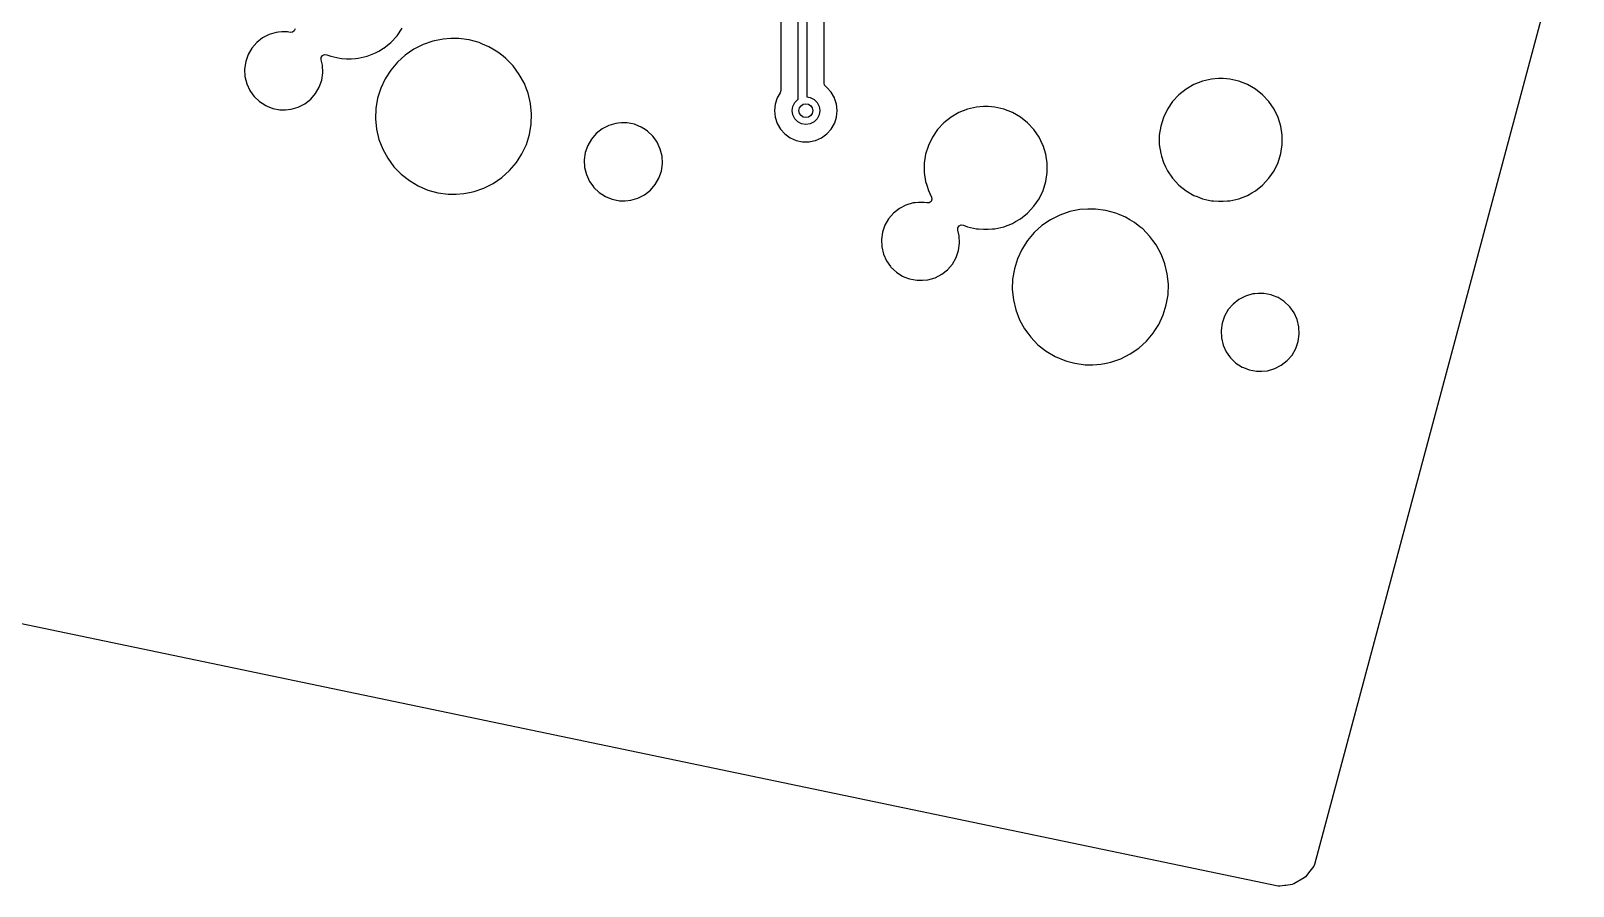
# Model space of a CAD drawing. Extents: x 51 to 201, y -153 to -28.
# Drawn here: x 156.41 to 200.98, y -153.15 to -128.42 of the extents above; entities that cross this region are included whole.
import ezdxf

# ---------------------------------------------------------------- set-up
doc = ezdxf.new("R2010")
doc.units = 0
doc.layers.add('BLACK', color=7, linetype='CONTINUOUS')

msp = doc.modelspace()

# ---------------------------------------------------------------- linework, layer by layer
at = {"layer": 'BLACK', "linetype": 'CONTINUOUS'}
for p, q in [((178.835, -92.68), (178.835, -130.334)), ((178.585, -130.401), (178.585, -92.805)), ((178.084, -93.4295), (178.084, -130.152)), ((179.335, -129.936), (179.335, -95.6117)), ((200.98, -124.63), (193.504, -152.532)), ((166.997, -128.565), (167.147, -128.345)), ((162.941, -128.762), (162.8, -128.924)), ((162.942, -128.76), (162.941, -128.762)), ((163.109, -128.629), (162.942, -128.76)), ((163.301, -128.53), (163.109, -128.629)), ((163.109, -128.629), (163.109, -128.629)), ((163.109, -128.629), (163.109, -128.629)), ((163.507, -128.47), (163.301, -128.53)), ((163.567, -128.464), (163.507, -128.47)), ((163.667, -128.454), (163.567, -128.464)), ((163.828, -128.454), (163.667, -128.454)), ((163.903, -128.469), (163.828, -128.454)), ((163.828, -128.454), (163.828, -128.454)), ((163.97, -128.463), (163.903, -128.469)), ((164.024, -128.423), (163.97, -128.463)), ((164.049, -128.36), (164.024, -128.423)), ((166.611, -128.924), (166.816, -128.76)), ((166.816, -128.76), (166.997, -128.565)), ((168.032, -128.719), (167.747, -128.818)), ((168.327, -128.659), (168.032, -128.719)), ((168.552, -128.644), (168.327, -128.659)), ((168.778, -128.644), (168.552, -128.644)), ((168.552, -128.644), (168.552, -128.644)), ((169.077, -128.684), (168.778, -128.644)), ((169.368, -128.764), (169.077, -128.684)), ((169.077, -128.684), (169.077, -128.684)), ((169.077, -128.684), (169.077, -128.684)), ((169.463, -128.805), (169.368, -128.764)), ((162.692, -129.11), (162.622, -129.313)), ((162.8, -128.924), (162.692, -129.11)), ((164.8, -129.256), (164.803, -129.19)), ((164.803, -129.19), (164.839, -129.134)), ((164.839, -129.134), (164.9, -129.105)), ((164.9, -129.105), (164.966, -129.112)), ((164.966, -129.112), (165.08, -129.156)), ((165.08, -129.156), (165.339, -129.216)), ((165.339, -129.216), (165.396, -129.22)), ((165.396, -129.22), (165.538, -129.231)), ((165.538, -129.231), (165.538, -129.231)), ((165.538, -129.231), (165.671, -129.231)), ((165.671, -129.231), (165.796, -129.221)), ((165.671, -129.231), (165.671, -129.231)), ((165.796, -129.221), (165.87, -129.216)), ((165.87, -129.216), (166.13, -129.156)), ((166.13, -129.156), (166.377, -129.059)), ((166.377, -129.059), (166.465, -129.009)), ((166.465, -129.009), (166.608, -128.926)), ((166.608, -128.926), (166.611, -128.924)), ((167.23, -129.124), (167.006, -129.327)), ((167.478, -128.954), (167.23, -129.124)), ((167.747, -128.818), (167.478, -128.954)), ((169.645, -128.882), (169.463, -128.805)), ((169.767, -128.954), (169.645, -128.882)), ((169.904, -129.035), (169.767, -128.954)), ((170.058, -129.156), (169.904, -129.035)), ((170.141, -129.222), (170.058, -129.156)), ((170.35, -129.438), (170.141, -129.222)), ((162.622, -129.313), (162.591, -129.526)), ((162.591, -129.526), (162.602, -129.741)), ((164.84, -129.419), (164.8, -129.256)), ((164.819, -129.846), (164.85, -129.634)), ((164.85, -129.634), (164.84, -129.419)), ((166.812, -129.557), (166.65, -129.811)), ((167.006, -129.327), (166.812, -129.557)), ((170.437, -129.557), (170.35, -129.438)), ((170.529, -129.681), (170.437, -129.557)), ((170.674, -129.945), (170.529, -129.681)), ((162.602, -129.741), (162.652, -129.95)), ((162.652, -129.95), (162.742, -130.145)), ((164.642, -130.236), (164.749, -130.049)), ((164.749, -130.049), (164.819, -129.846)), ((166.523, -130.084), (166.506, -130.137)), ((166.65, -129.811), (166.523, -130.084)), ((166.523, -130.084), (166.523, -130.084)), ((170.727, -130.084), (170.674, -129.945)), ((170.782, -130.226), (170.727, -130.084)), ((179.349, -129.992), (179.335, -129.936)), ((179.387, -130.036), (179.349, -129.992)), ((179.416, -130.057), (179.387, -130.036)), ((179.543, -130.198), (179.416, -130.057)), ((179.416, -130.057), (179.416, -130.057)), ((179.416, -130.057), (179.416, -130.057)), ((189.794, -130.105), (189.586, -130.27)), ((190.024, -129.971), (189.794, -130.105)), ((190.272, -129.874), (190.024, -129.971)), ((190.531, -129.815), (190.272, -129.874)), ((190.73, -129.8), (190.531, -129.815)), ((190.863, -129.8), (190.73, -129.8)), ((190.73, -129.8), (190.73, -129.8)), ((191.062, -129.815), (190.863, -129.8)), ((190.863, -129.8), (190.863, -129.8)), ((191.322, -129.874), (191.062, -129.815)), ((191.569, -129.971), (191.322, -129.874)), ((191.8, -130.105), (191.569, -129.971)), ((192.008, -130.27), (191.8, -130.105)), ((162.742, -130.145), (162.831, -130.27)), ((162.831, -130.27), (162.866, -130.32)), ((162.866, -130.32), (163.022, -130.469)), ((163.022, -130.469), (163.096, -130.516)), ((163.096, -130.516), (163.203, -130.585)), ((164.141, -130.629), (164.332, -130.531)), ((164.332, -130.531), (164.501, -130.398)), ((164.501, -130.398), (164.642, -130.236)), ((166.434, -130.372), (166.383, -130.669)), ((166.506, -130.137), (166.434, -130.372)), ((170.852, -130.519), (170.782, -130.226)), ((170.882, -130.819), (170.852, -130.519)), ((177.924, -130.542), (177.905, -130.73)), ((177.983, -130.362), (177.924, -130.542)), ((178.068, -130.214), (177.983, -130.362)), ((178.084, -130.152), (178.068, -130.214)), ((178.43, -130.606), (178.486, -130.495)), ((178.486, -130.495), (178.575, -130.406)), ((178.575, -130.406), (178.585, -130.401)), ((178.835, -130.334), (178.934, -130.35)), ((178.934, -130.35), (179.045, -130.406)), ((179.045, -130.406), (179.134, -130.495)), ((179.134, -130.495), (179.19, -130.606)), ((179.637, -130.362), (179.543, -130.198)), ((179.649, -130.398), (179.637, -130.362)), ((179.696, -130.542), (179.649, -130.398)), ((179.715, -130.73), (179.696, -130.542)), ((189.405, -130.466), (189.255, -130.685)), ((189.586, -130.27), (189.405, -130.466)), ((192.189, -130.466), (192.008, -130.27)), ((192.339, -130.685), (192.189, -130.466)), ((163.203, -130.585), (163.243, -130.601)), ((163.243, -130.601), (163.402, -130.665)), ((163.402, -130.665), (163.613, -130.705)), ((163.613, -130.705), (163.774, -130.705)), ((163.774, -130.705), (163.935, -130.69)), ((163.774, -130.705), (163.774, -130.705)), ((163.935, -130.69), (164.141, -130.629)), ((166.383, -130.669), (166.373, -130.97)), ((166.373, -130.97), (166.404, -131.27)), ((170.872, -131.12), (170.882, -130.819)), ((177.905, -130.73), (177.924, -130.918)), ((177.924, -130.918), (177.983, -131.098)), ((178.41, -130.73), (178.43, -130.606)), ((178.43, -130.854), (178.41, -130.73)), ((178.486, -130.965), (178.43, -130.854)), ((178.575, -131.054), (178.486, -130.965)), ((179.134, -130.965), (179.045, -131.054)), ((179.19, -130.854), (179.134, -130.965)), ((179.19, -130.606), (179.21, -130.73)), ((179.21, -130.73), (179.19, -130.854)), ((179.643, -131.08), (179.696, -130.918)), ((179.696, -130.918), (179.715, -130.73)), ((183.003, -130.914), (182.795, -131.08)), ((183.233, -130.781), (183.003, -130.914)), ((183.481, -130.684), (183.233, -130.781)), ((183.74, -130.625), (183.481, -130.684)), ((183.939, -130.61), (183.74, -130.625)), ((184.072, -130.61), (183.939, -130.61)), ((183.939, -130.61), (183.939, -130.61)), ((184.271, -130.625), (184.072, -130.61)), ((184.072, -130.61), (184.072, -130.61)), ((184.531, -130.684), (184.271, -130.625)), ((184.778, -130.781), (184.531, -130.684)), ((185.009, -130.914), (184.778, -130.781)), ((185.217, -131.08), (185.009, -130.914)), ((189.139, -130.925), (189.061, -131.179)), ((189.255, -130.685), (189.139, -130.925)), ((192.454, -130.925), (192.339, -130.685)), ((192.533, -131.179), (192.454, -130.925)), ((166.404, -131.27), (166.473, -131.563)), ((170.732, -131.705), (170.822, -131.417)), ((170.822, -131.417), (170.872, -131.12)), ((172.754, -131.391), (172.614, -131.554)), ((172.923, -131.258), (172.754, -131.391)), ((173.114, -131.16), (172.923, -131.258)), ((173.321, -131.099), (173.114, -131.16)), ((173.381, -131.093), (173.321, -131.099)), ((173.481, -131.084), (173.381, -131.093)), ((173.642, -131.084), (173.481, -131.084)), ((173.853, -131.125), (173.642, -131.084)), ((173.893, -131.141), (173.853, -131.125)), ((173.853, -131.125), (173.853, -131.125)), ((173.853, -131.125), (173.853, -131.125)), ((174.053, -131.204), (173.893, -131.141)), ((174.163, -131.275), (174.053, -131.204)), ((174.233, -131.321), (174.163, -131.275)), ((174.389, -131.469), (174.233, -131.321)), ((174.421, -131.514), (174.389, -131.469)), ((177.983, -131.098), (178.077, -131.262)), ((178.077, -131.262), (178.204, -131.403)), ((178.204, -131.403), (178.357, -131.514)), ((178.686, -131.11), (178.575, -131.054)), ((178.81, -131.13), (178.686, -131.11)), ((178.934, -131.11), (178.81, -131.13)), ((179.045, -131.054), (178.934, -131.11)), ((179.263, -131.514), (179.416, -131.403)), ((179.416, -131.403), (179.543, -131.262)), ((179.543, -131.262), (179.637, -131.098)), ((179.637, -131.098), (179.643, -131.08)), ((182.614, -131.275), (182.464, -131.495)), ((182.795, -131.08), (182.614, -131.275)), ((185.398, -131.275), (185.217, -131.08)), ((185.217, -131.08), (185.217, -131.08)), ((185.548, -131.495), (185.398, -131.275)), ((189.061, -131.179), (189.021, -131.443)), ((189.021, -131.443), (189.021, -131.709)), ((192.572, -131.443), (192.533, -131.179)), ((192.572, -131.709), (192.572, -131.443)), ((166.473, -131.563), (166.582, -131.844)), ((166.582, -131.844), (166.726, -132.108)), ((170.606, -131.979), (170.732, -131.705)), ((172.506, -131.74), (172.436, -131.943)), ((172.614, -131.554), (172.506, -131.74)), ((174.514, -131.644), (174.421, -131.514)), ((174.603, -131.84), (174.514, -131.644)), ((174.654, -132.049), (174.603, -131.84)), ((174.603, -131.84), (174.603, -131.84)), ((178.357, -131.514), (178.53, -131.591)), ((178.53, -131.591), (178.715, -131.63)), ((178.715, -131.63), (178.715, -131.63)), ((178.715, -131.63), (178.905, -131.63)), ((178.905, -131.63), (179.028, -131.604)), ((178.905, -131.63), (178.905, -131.63)), ((179.028, -131.604), (179.09, -131.591)), ((179.09, -131.591), (179.263, -131.514)), ((179.263, -131.514), (179.263, -131.514)), ((182.348, -131.735), (182.27, -131.989)), ((182.464, -131.495), (182.348, -131.735)), ((185.65, -131.709), (185.548, -131.495)), ((185.663, -131.735), (185.65, -131.709)), ((185.742, -131.989), (185.663, -131.735)), ((189.021, -131.709), (189.061, -131.972)), ((192.533, -131.972), (192.572, -131.709)), ((166.726, -132.108), (166.813, -132.226)), ((166.813, -132.226), (166.905, -132.351)), ((166.905, -132.351), (167.115, -132.567)), ((170.249, -132.463), (170.443, -132.233)), ((170.443, -132.233), (170.493, -132.156)), ((170.493, -132.156), (170.606, -131.979)), ((172.436, -131.943), (172.405, -132.156)), ((172.405, -132.156), (172.415, -132.37)), ((174.633, -132.476), (174.664, -132.263)), ((174.664, -132.263), (174.654, -132.049)), ((182.27, -131.989), (182.23, -132.253)), ((182.23, -132.253), (182.23, -132.519)), ((185.781, -132.253), (185.742, -131.989)), ((185.781, -132.519), (185.781, -132.253)), ((189.061, -131.972), (189.085, -132.049)), ((189.085, -132.049), (189.139, -132.226)), ((189.139, -132.226), (189.199, -132.351)), ((189.199, -132.351), (189.255, -132.466)), ((192.339, -132.466), (192.454, -132.226)), ((192.454, -132.226), (192.533, -131.972)), ((167.115, -132.567), (167.351, -132.754)), ((167.351, -132.754), (167.61, -132.908)), ((169.777, -132.835), (170.026, -132.665)), ((170.026, -132.665), (170.249, -132.463)), ((172.415, -132.37), (172.466, -132.579)), ((172.466, -132.579), (172.555, -132.775)), ((172.555, -132.775), (172.65, -132.908)), ((174.456, -132.865), (174.563, -132.679)), ((174.563, -132.679), (174.633, -132.476)), ((182.23, -132.519), (182.27, -132.782)), ((182.27, -132.782), (182.3, -132.881)), ((185.663, -133.036), (185.742, -132.782)), ((185.742, -132.782), (185.781, -132.519)), ((189.255, -132.466), (189.405, -132.686)), ((189.405, -132.686), (189.586, -132.881)), ((192.008, -132.881), (192.189, -132.686)), ((192.189, -132.686), (192.339, -132.466)), ((167.61, -132.908), (167.888, -133.025)), ((167.888, -133.025), (167.888, -133.025)), ((167.888, -133.025), (167.888, -133.025)), ((167.888, -133.025), (167.927, -133.036)), ((167.927, -133.036), (168.178, -133.105)), ((168.178, -133.105), (168.477, -133.145)), ((168.477, -133.145), (168.703, -133.145)), ((168.703, -133.145), (168.928, -133.13)), ((168.703, -133.145), (168.703, -133.145)), ((168.928, -133.13), (169.085, -133.098)), ((169.085, -133.098), (169.224, -133.07)), ((169.224, -133.07), (169.508, -132.971)), ((169.508, -132.971), (169.777, -132.835)), ((172.65, -132.908), (172.68, -132.95)), ((172.68, -132.95), (172.836, -133.098)), ((172.836, -133.098), (172.909, -133.145)), ((172.909, -133.145), (173.016, -133.214)), ((173.016, -133.214), (173.04, -133.224)), ((173.04, -133.224), (173.216, -133.294)), ((173.955, -133.259), (174.146, -133.161)), ((174.146, -133.161), (174.315, -133.028)), ((174.315, -133.028), (174.456, -132.865)), ((182.3, -132.881), (182.348, -133.036)), ((182.348, -133.036), (182.432, -133.21)), ((182.432, -133.21), (182.439, -133.224)), ((182.439, -133.224), (182.45, -133.29)), ((185.548, -133.276), (185.663, -133.036)), ((189.586, -132.881), (189.794, -133.047)), ((189.794, -133.047), (190.024, -133.18)), ((190.024, -133.18), (190.024, -133.18)), ((190.024, -133.18), (190.112, -133.214)), ((190.112, -133.214), (190.269, -133.276)), ((191.322, -133.277), (191.569, -133.18)), ((191.569, -133.18), (191.699, -133.105)), ((191.699, -133.105), (191.8, -133.047)), ((191.8, -133.047), (192.008, -132.881)), ((191.8, -133.047), (191.8, -133.047)), ((173.216, -133.294), (173.427, -133.335)), ((173.427, -133.335), (173.588, -133.335)), ((173.588, -133.335), (173.749, -133.32)), ((173.588, -133.335), (173.588, -133.335)), ((173.749, -133.32), (173.955, -133.259)), ((181.341, -133.692), (181.201, -133.854)), ((181.343, -133.691), (181.341, -133.692)), ((181.51, -133.559), (181.343, -133.691)), ((181.701, -133.461), (181.51, -133.559)), ((181.51, -133.559), (181.51, -133.559)), ((181.51, -133.559), (181.51, -133.559)), ((181.908, -133.4), (181.701, -133.461)), ((181.968, -133.394), (181.908, -133.4)), ((182.068, -133.385), (181.968, -133.394)), ((182.229, -133.385), (182.068, -133.385)), ((182.303, -133.399), (182.229, -133.385)), ((182.229, -133.385), (182.229, -133.385)), ((182.371, -133.393), (182.303, -133.399)), ((182.425, -133.353), (182.371, -133.393)), ((182.45, -133.29), (182.425, -133.353)), ((185.011, -133.854), (185.217, -133.691)), ((185.217, -133.691), (185.398, -133.496)), ((185.398, -133.496), (185.548, -133.276)), ((186.433, -133.65), (186.148, -133.749)), ((186.728, -133.59), (186.433, -133.65)), ((186.953, -133.575), (186.728, -133.59)), ((187.179, -133.575), (186.953, -133.575)), ((186.953, -133.575), (186.953, -133.575)), ((187.478, -133.615), (187.179, -133.575)), ((187.768, -133.694), (187.478, -133.615)), ((187.478, -133.615), (187.478, -133.615)), ((187.478, -133.615), (187.478, -133.615)), ((187.864, -133.735), (187.768, -133.694)), ((190.269, -133.276), (190.272, -133.277)), ((190.272, -133.277), (190.531, -133.336)), ((190.531, -133.336), (190.588, -133.34)), ((190.588, -133.34), (190.73, -133.351)), ((190.73, -133.351), (190.73, -133.351)), ((190.73, -133.351), (190.863, -133.351)), ((190.863, -133.351), (190.988, -133.342)), ((190.863, -133.351), (190.863, -133.351)), ((190.988, -133.342), (191.062, -133.336)), ((191.062, -133.336), (191.322, -133.277)), ((181.093, -134.041), (181.023, -134.244)), ((181.201, -133.854), (181.093, -134.041)), ((183.201, -134.187), (183.204, -134.12)), ((183.204, -134.12), (183.24, -134.064)), ((183.24, -134.064), (183.301, -134.036)), ((183.301, -134.036), (183.367, -134.042)), ((183.367, -134.042), (183.481, -134.087)), ((183.481, -134.087), (183.74, -134.146)), ((184.271, -134.146), (184.531, -134.087)), ((184.531, -134.087), (184.778, -133.99)), ((184.778, -133.99), (184.866, -133.939)), ((184.866, -133.939), (185.009, -133.857)), ((185.009, -133.857), (185.011, -133.854)), ((185.631, -134.055), (185.407, -134.257)), ((185.879, -133.884), (185.631, -134.055)), ((186.148, -133.749), (185.879, -133.884)), ((188.046, -133.812), (187.864, -133.735)), ((188.168, -133.884), (188.046, -133.812)), ((188.305, -133.966), (188.168, -133.884)), ((188.459, -134.087), (188.305, -133.966)), ((188.541, -134.152), (188.459, -134.087)), ((181.023, -134.244), (180.992, -134.457)), ((180.992, -134.457), (181.003, -134.671)), ((183.241, -134.349), (183.201, -134.187)), ((183.22, -134.777), (183.251, -134.564)), ((183.251, -134.564), (183.241, -134.349)), ((183.74, -134.146), (183.797, -134.15)), ((183.797, -134.15), (183.939, -134.161)), ((183.939, -134.161), (183.939, -134.161)), ((183.939, -134.161), (184.072, -134.161)), ((184.072, -134.161), (184.197, -134.152)), ((184.072, -134.161), (184.072, -134.161)), ((184.197, -134.152), (184.271, -134.146)), ((185.213, -134.487), (185.051, -134.741)), ((185.407, -134.257), (185.213, -134.487)), ((188.751, -134.369), (188.541, -134.152)), ((188.838, -134.487), (188.751, -134.369)), ((188.93, -134.611), (188.838, -134.487)), ((181.003, -134.671), (181.053, -134.88)), ((181.053, -134.88), (181.142, -135.076)), ((183.043, -135.166), (183.15, -134.98)), ((183.15, -134.98), (183.22, -134.777)), ((184.924, -135.014), (184.834, -135.302)), ((185.051, -134.741), (184.924, -135.014)), ((189.074, -134.876), (188.93, -134.611)), ((189.115, -134.98), (189.074, -134.876)), ((189.183, -135.157), (189.115, -134.98)), ((181.142, -135.076), (181.255, -135.234)), ((181.255, -135.234), (181.267, -135.251)), ((181.267, -135.251), (181.423, -135.399)), ((181.423, -135.399), (181.497, -135.447)), ((181.497, -135.447), (181.604, -135.515)), ((182.542, -135.56), (182.733, -135.461)), ((182.733, -135.461), (182.902, -135.329)), ((182.902, -135.329), (183.043, -135.166)), ((184.834, -135.302), (184.784, -135.599)), ((189.253, -135.45), (189.183, -135.157)), ((189.283, -135.75), (189.253, -135.45)), ((192.458, -153.152), (109.834, -135.9)), ((181.604, -135.515), (181.644, -135.531)), ((181.644, -135.531), (181.803, -135.595)), ((181.803, -135.595), (182.014, -135.636)), ((182.014, -135.636), (182.175, -135.636)), ((182.175, -135.636), (182.336, -135.621)), ((182.175, -135.636), (182.175, -135.636)), ((182.336, -135.621), (182.542, -135.56)), ((184.784, -135.599), (184.774, -135.9)), ((184.774, -135.9), (184.804, -136.2)), ((189.273, -136.051), (189.283, -135.75)), ((184.804, -136.2), (184.874, -136.493)), ((189.133, -136.636), (189.223, -136.348)), ((189.223, -136.348), (189.273, -136.051)), ((191.155, -136.322), (191.014, -136.484)), ((191.324, -136.189), (191.155, -136.322)), ((191.515, -136.09), (191.324, -136.189)), ((191.721, -136.03), (191.515, -136.09)), ((191.782, -136.024), (191.721, -136.03)), ((191.882, -136.014), (191.782, -136.024)), ((192.043, -136.014), (191.882, -136.014)), ((192.254, -136.055), (192.043, -136.014)), ((192.294, -136.071), (192.254, -136.055)), ((192.254, -136.055), (192.254, -136.055)), ((192.254, -136.055), (192.254, -136.055)), ((192.454, -136.135), (192.294, -136.071)), ((192.601, -136.23), (192.454, -136.135)), ((192.634, -136.251), (192.601, -136.23)), ((192.79, -136.4), (192.634, -136.251)), ((184.874, -136.493), (184.983, -136.775)), ((184.983, -136.775), (185.127, -137.039)), ((189.007, -136.909), (189.133, -136.636)), ((190.907, -136.67), (190.837, -136.873)), ((191.014, -136.484), (190.907, -136.67)), ((192.915, -136.575), (192.79, -136.4)), ((192.79, -136.4), (192.79, -136.4)), ((193.004, -136.77), (192.915, -136.575)), ((193.055, -136.979), (193.004, -136.77)), ((193.004, -136.77), (193.004, -136.77)), ((185.127, -137.039), (185.219, -137.163)), ((185.219, -137.163), (185.306, -137.281)), ((188.65, -137.393), (188.844, -137.163)), ((188.844, -137.163), (188.893, -137.086)), ((188.893, -137.086), (189.007, -136.909)), ((190.837, -136.873), (190.806, -137.086)), ((190.806, -137.086), (190.816, -137.301)), ((193.034, -137.406), (193.065, -137.194)), ((193.065, -137.194), (193.055, -136.979)), ((185.306, -137.281), (185.516, -137.498)), ((185.516, -137.498), (185.752, -137.685)), ((185.752, -137.685), (186.011, -137.838)), ((188.178, -137.766), (188.426, -137.595)), ((188.426, -137.595), (188.65, -137.393)), ((190.816, -137.301), (190.867, -137.51)), ((190.867, -137.51), (190.956, -137.705)), ((190.956, -137.705), (191.051, -137.838)), ((192.856, -137.796), (192.964, -137.61)), ((192.964, -137.61), (193.034, -137.406)), ((186.011, -137.838), (186.289, -137.956)), ((186.289, -137.956), (186.289, -137.956)), ((186.289, -137.956), (186.289, -137.956)), ((186.289, -137.956), (186.353, -137.973)), ((186.353, -137.973), (186.579, -138.035)), ((186.579, -138.035), (186.878, -138.076)), ((186.878, -138.076), (187.104, -138.076)), ((187.104, -138.076), (187.329, -138.061)), ((187.104, -138.076), (187.104, -138.076)), ((187.329, -138.061), (187.486, -138.029)), ((187.486, -138.029), (187.624, -138.001)), ((187.624, -138.001), (187.909, -137.902)), ((187.909, -137.902), (188.178, -137.766)), ((191.051, -137.838), (191.081, -137.88)), ((191.081, -137.88), (191.237, -138.029)), ((191.237, -138.029), (191.31, -138.076)), ((191.31, -138.076), (191.417, -138.145)), ((191.417, -138.145), (191.457, -138.161)), ((192.356, -138.19), (192.547, -138.091)), ((192.547, -138.091), (192.716, -137.958)), ((192.716, -137.958), (192.856, -137.796)), ((191.457, -138.161), (191.617, -138.225)), ((191.617, -138.225), (191.828, -138.265)), ((191.828, -138.265), (191.989, -138.265)), ((191.989, -138.265), (192.149, -138.25)), ((191.989, -138.265), (191.989, -138.265)), ((192.149, -138.25), (192.356, -138.19)), ((193.37, -152.722), (193.245, -152.885)), ((193.482, -152.575), (193.37, -152.722)), ((193.37, -152.722), (193.37, -152.722)), ((193.37, -152.722), (193.37, -152.722)), ((193.37, -152.722), (193.37, -152.722)), ((193.504, -152.532), (193.482, -152.575)), ((192.5, -153.154), (192.458, -153.152)), ((192.642, -153.135), (192.5, -153.154)), ((192.657, -153.133), (192.642, -153.135)), ((192.659, -153.133), (192.657, -153.133)), ((192.68, -153.13), (192.659, -153.133)), ((192.682, -153.13), (192.68, -153.13)), ((192.861, -153.106), (192.682, -153.13)), ((192.907, -153.091), (192.861, -153.106)), ((193.209, -152.916), (192.907, -153.091)), ((193.245, -152.885), (193.209, -152.916))]:
    msp.add_line(p, q, dxfattribs=at)
at = {"layer": 'BLACK'}
msp.add_circle((178.81, -130.73), 0.2, dxfattribs=at)

doc.saveas('drawing.dxf')
